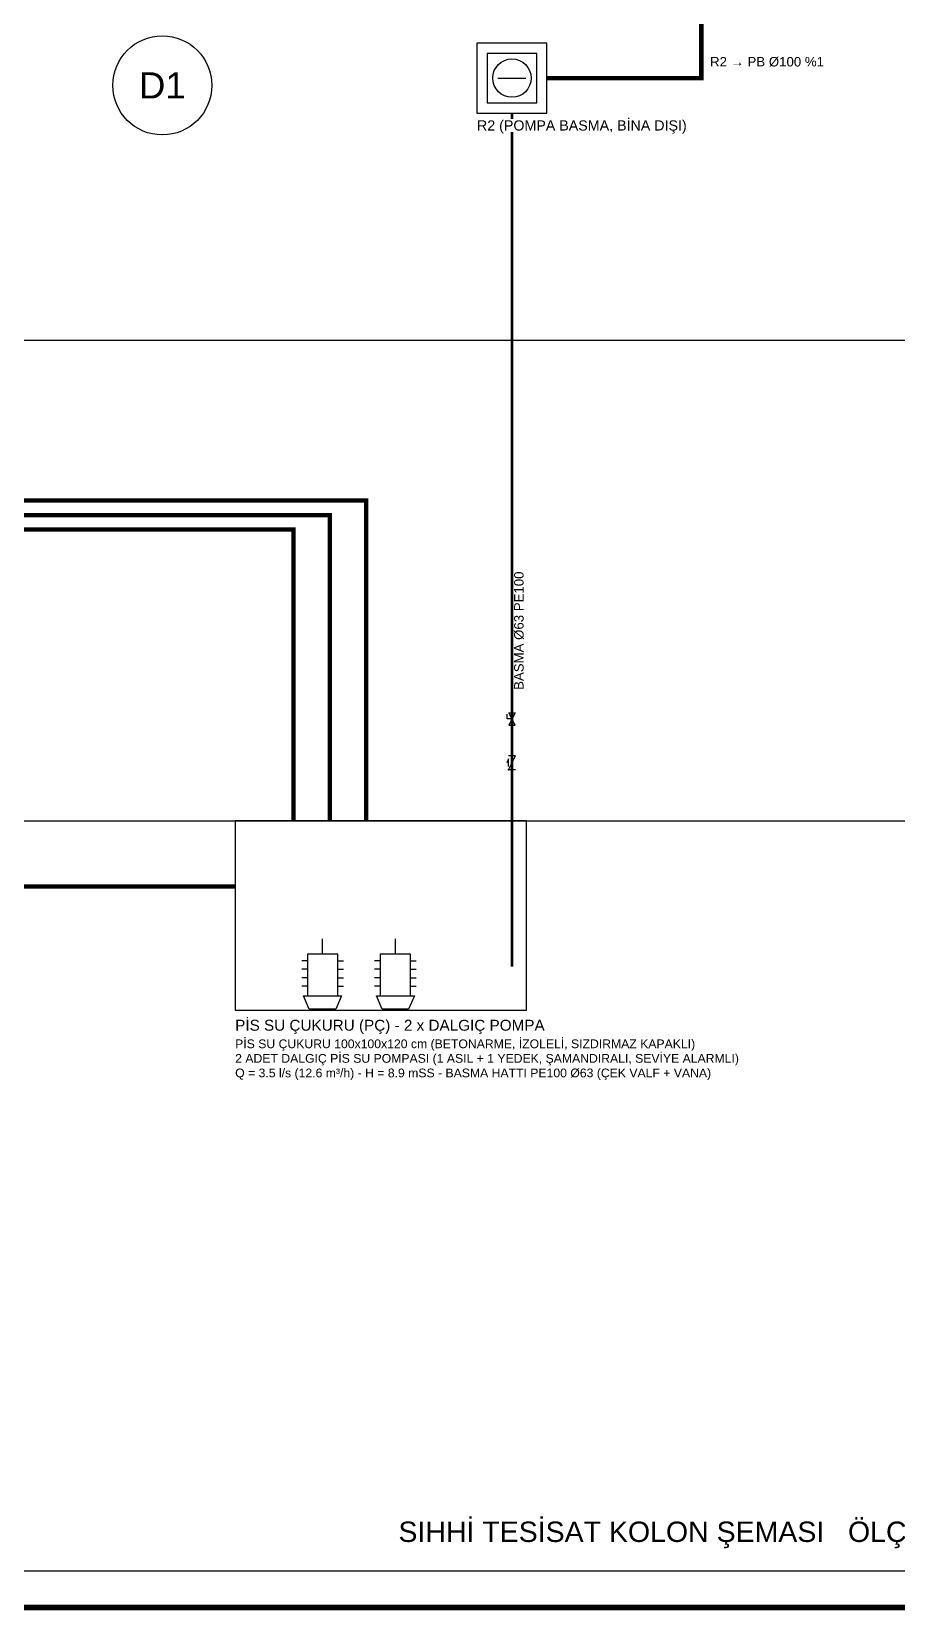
# Model space of a CAD drawing. Header units: centimetres. Extents: x -3952 to 14132, y 6348 to 11752.
# Drawn here: x 11740 to 12335, y 9128 to 10212 of the extents above; entities that cross this region are included whole.
import ezdxf
from ezdxf.enums import TextEntityAlignment as Align

# ---------------------------------------------------------------- set-up
doc = ezdxf.new("R2010")
doc.units = ezdxf.units.CM
doc.linetypes.add('PIS', pattern=[38, 30, -8])
for name, color, linetype in [('MTY-CIHAZ', 135, 'Continuous'), ('MTY-PAFTA', 7, 'Continuous'), ('MTY-PIS SU-BASMA', 6, 'Continuous'), ('MTY-PIS-SU-BORUSU', 6, 'PIS'), ('MTY-PISSU-CAP', 211, 'Continuous'), ('MTY-PISSU-KOLONNO', 211, 'Continuous'), ('MTY-ROGAR', 5, 'Continuous'), ('MTY-SEMA', 8, 'Continuous'), ('MTY-VANA', 1, 'Continuous')]:
    doc.layers.add(name, color=color, linetype=linetype)
doc.layers.add('ROTAS-PAFTA-SINIRI', color=8, linetype='Continuous', plot=False)
doc.styles.add('CAP', font='wturkce.SHX', dxfattribs={"width": 0.65})
doc.styles.add('MTYCAPLT', font='arial.ttf', dxfattribs={"width": 0.65, "height": 1})
doc.styles.add('ROTAS', font='arial.ttf')

# ---------------------------------------------------------------- blocks, each defined once
blk = doc.blocks.new('ROTAS_PAFTA')
blk.add_lwpolyline([(0, 0), (1, 0), (1, 1), (0, 1)], close=True)
blk = doc.blocks.new('MTY-CEKVALF VANA')
at = {"layer": 'MTY-VANA'}
h = blk.add_hatch(color=256, dxfattribs=at)
edge = h.paths.add_edge_path()
edge.add_arc((-10, 5), 1.41, 180, 540, ccw=False)
for p, q in [((-10, -5), (-10, 5)), ((-10, 5), (10, -5)), ((-5.6, 5), (5.6, 5)), ((5.6, 5), (0, 7.3)), ((10, -5), (10, 5))]:
    blk.add_line(p, q, dxfattribs=at)
at = {"layer": 'MTY-VANA', "style": 'CAP', "width": 0.65}
blk.add_attdef('CAP', text='', height=5, rotation=153.4349, dxfattribs=at).set_placement((0, 0), align=Align.CENTER)
blk = doc.blocks.new('MTY-KURESEL VANA')
at = {"layer": 'MTY-VANA'}
for p, q in [((0, 0), (0, 8)), ((0, 8), (8, 8))]:
    blk.add_line(p, q, dxfattribs=at)
blk.add_lwpolyline([(-10, 5), (-10, -5), (10, 5), (10, -5), (-10, 5)], dxfattribs=at)
at = {"layer": 'MTY-VANA', "style": 'MTYCAPLT', "width": 0.65}
blk.add_attdef('CAP', text='', height=10, dxfattribs=at).set_placement((-1.1, 0), align=Align.CENTER)

msp = doc.modelspace()

# ---------------------------------------------------------------- linework, layer by layer
at = {"layer": 'MTY-CIHAZ'}
for p, q in [((11940, 9578.6), (11940, 9589)), ((11990, 9578.6), (11990, 9589)), ((11929.6, 9574), (11925.7, 9574)), ((11950.4, 9574), (11954.3, 9574)), ((11979.6, 9574), (11975.7, 9574)), ((12000.4, 9574), (12004.3, 9574)), ((11929.6, 9568.2), (11925.7, 9568.2)), ((11929.6, 9562.4), (11925.7, 9562.4)), ((11950.4, 9568.2), (11954.3, 9568.2)), ((11950.4, 9562.4), (11954.3, 9562.4)), ((11979.6, 9568.2), (11975.7, 9568.2)), ((11979.6, 9562.4), (11975.7, 9562.4)), ((12000.4, 9568.2), (12004.3, 9568.2)), ((12000.4, 9562.4), (12004.3, 9562.4)), ((11929.6, 9556.5), (11925.7, 9556.5)), ((11950.4, 9556.5), (11954.3, 9556.5)), ((11979.6, 9556.5), (11975.7, 9556.5)), ((12000.4, 9556.5), (12004.3, 9556.5))]:
    msp.add_line(p, q, dxfattribs=at)
for points in [[(11929.6, 9550), (11950.4, 9550), (11950.4, 9578.6), (11929.6, 9578.6)], [(11979.6, 9550), (12000.4, 9550), (12000.4, 9578.6), (11979.6, 9578.6)], [(11927, 9550), (11953, 9550), (11949.1, 9540.9), (11930.9, 9540.9)], [(11977, 9550), (12003, 9550), (11999.1, 9540.9), (11980.9, 9540.9)]]:
    msp.add_lwpolyline(points, close=True, dxfattribs=at)
at = {"layer": 'MTY-PAFTA'}
for points, const_width in [([(9050, 9130), (12520, 9130), (12520, 11730), (9050, 11730)], 4), ([(9075, 9155), (12495, 9155), (12495, 11705), (9075, 11705)], 1)]:
    msp.add_lwpolyline(points, close=True, dxfattribs=dict(at, const_width=const_width))
at = {"layer": 'MTY-PIS SU-BASMA', "const_width": 1.8}
msp.add_lwpolyline([(12070, 9570), (12070, 10156)], dxfattribs=at)
at = {"layer": 'MTY-PIS-SU-BORUSU', "const_width": 3}
for points in [[(12094, 10180), (12200, 10180), (12200, 10246)], [(9784, 9926), (9784, 9870), (11920, 9870), (11920, 9670)], [(10604, 9926), (10604, 9880), (11945, 9880), (11945, 9670)], [(11224, 9926), (11224, 9890), (11970, 9890), (11970, 9670)], [(9482, 9625), (11880, 9625)]]:
    msp.add_lwpolyline(points, dxfattribs=at)
at = {"layer": 'MTY-PISSU-CAP'}
msp.add_lwpolyline([(11880, 9540), (12080, 9540), (12080, 9670), (11880, 9670)], close=True, dxfattribs=at)
at = {"layer": 'MTY-PISSU-KOLONNO'}
msp.add_circle((11830, 10175), 34, dxfattribs=at)
at = {"layer": 'MTY-ROGAR'}
msp.add_line((12060.4, 10180), (12079.6, 10180), dxfattribs=at)
for points in [[(12046, 10156), (12094, 10156), (12094, 10204), (12046, 10204)], [(12053, 10163), (12087, 10163), (12087, 10197), (12053, 10197)]]:
    msp.add_lwpolyline(points, close=True, dxfattribs=at)
msp.add_circle((12070, 10180), 13.2, dxfattribs=at)
at = {"layer": 'MTY-SEMA'}
for points in [[(9140, 10000), (12440, 10000)], [(9140, 9670), (12440, 9670)]]:
    msp.add_lwpolyline(points, dxfattribs=at)

# ---------------------------------------------------------------- block references
at = {"layer": 'MTY-VANA', "rotation": 90}
for name, p, xscale, yscale in [('MTY-KURESEL VANA', (12070, 9740), 0.42, 0.42), ('MTY-CEKVALF VANA', (12070, 9710), 0.48, 0.48)]:
    msp.add_blockref(name, p, dxfattribs=dict(at, xscale=xscale, yscale=yscale))
at = {"layer": 'ROTAS-PAFTA-SINIRI', "xscale": 3470, "yscale": 2600}
msp.add_blockref('ROTAS_PAFTA', (9050, 9130), dxfattribs=at)

# ---------------------------------------------------------------- texts
at = {"layer": 'MTY-PAFTA', "style": 'ROTAS'}
msp.add_text('SIHHİ TESİSAT KOLON ŞEMASI   ÖLÇEK : ÖLÇEKSİZ', height=14, dxfattribs=at).set_placement((12480, 9175), align=Align.RIGHT)
at = {"layer": 'MTY-PISSU-CAP', "style": 'ROTAS'}
for s, height, p in [('R2 → PB Ø100 %1', 6.5, (12206, 10188)), ('PİS SU ÇUKURU (PÇ) - 2 x DALGIÇ POMPA', 7.5, (11880, 9526)), ('PİS SU ÇUKURU 100x100x120 cm (BETONARME, İZOLELİ, SIZDIRMAZ KAPAKLI)', 6, (11880, 9514)), ('2 ADET DALGIÇ PİS SU POMPASI (1 ASIL + 1 YEDEK, ŞAMANDIRALI, SEVİYE ALARMLI)', 6, (11880, 9504)), ('Q = 3.5 l/s (12.6 m³/h) - H = 8.9 mSS - BASMA HATTI PE100 Ø63 (ÇEK VALF + VANA)', 6, (11880, 9494))]:
    msp.add_text(s, height=height, dxfattribs=at).set_placement(p)
msp.add_text('BASMA Ø63 PE100', height=6.5, rotation=90, dxfattribs=at).set_placement((12078, 9760))
at = {"layer": 'MTY-PISSU-KOLONNO', "style": 'ROTAS'}
msp.add_text('D1', height=18, dxfattribs=at).set_placement((11830, 10175), align=Align.MIDDLE_CENTER)

# ---------------------------------------------------------------- next in the draw order: wipeouts: each hides what was drawn before it
msp.add_wipeout([(12164.2, 10143), (12045, 10143), (12045, 10152), (12164.2, 10152)])

# ---------------------------------------------------------------- next in the draw order: texts
at = {"layer": 'MTY-ROGAR', "style": 'ROTAS'}
msp.add_text('R2 (POMPA BASMA, BİNA DIŞI)', height=7, dxfattribs=at).set_placement((12046, 10144))

doc.saveas('drawing.dxf')
